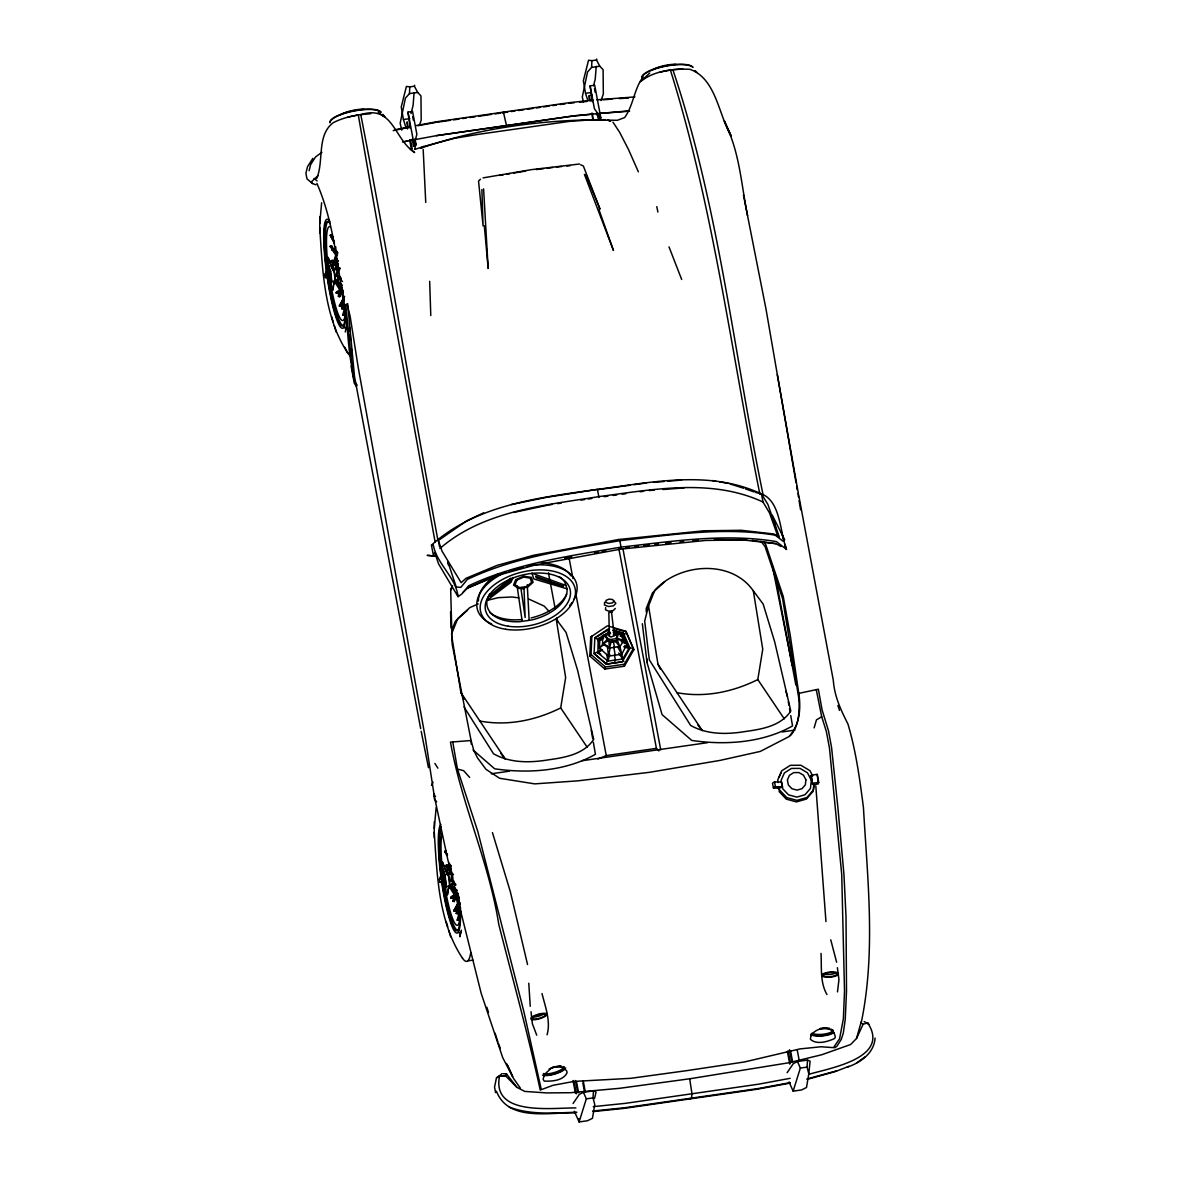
<?xml version="1.0" encoding="UTF-8"?>
<svg xmlns="http://www.w3.org/2000/svg" width="1181" height="1181" viewBox="0 0 1181 1181"><rect width="100%" height="100%" fill="white"/><g stroke="black" fill="none" stroke-linecap="round" stroke-linejoin="round"><path stroke-width="1.5" d="M319.756 223.652L321.631 202.733M347.967 353.355C323.771 316.995 322.546 269.77 319.726 227.357M462.48 958.19C438.284 921.815 437.073 874.59 434.254 832.177M434.283 828.472L436.143 807.553M319.711 232.937L319.785 216.846M344.882 316.08L345.383 312.537M434.224 837.772L434.313 821.681M459.409 920.914L460.398 913.814M327.875 269.12L328.451 265.385L329.632 267.098L328.451 265.385M613.677 632.366L623.317 635.038L628.927 648.428L622.712 659.013L607.979 661.124L597.911 652.886L598.117 638.67L609.706 631.968L609.972 633.164L608.791 631.717L606.547 634.3M336.408 256.056L330.252 246.179L331.521 245.781L337.515 254.712M336.305 254.535L331.477 247.36L331.521 245.781M446.802 854.764L444.75 851.708L446.034 850.615M333.337 285.138L332.953 289.832L330.872 289.625L330.518 283.16A9.212 1.329 81.8 0 1 329.957 281.86M447.865 889.972L447.466 894.667L445.399 894.46L445.045 887.994A9.212 1.329 81.8 0 1 443.894 884.658M821.002 953.407C821.828 967.003 819.791 982.312 826.966 994.535M589.821 656.045L590.721 637.031L591.888 636.16L591.017 654.466L589.821 656.045L604.805 669.037L624.395 666.217L633.843 649.712L625.871 631.259L607.403 625.827L590.721 637.031M608.953 633.754L608.008 629.045L594.884 637.784L594.058 653.536L606.266 664.121L622.239 661.818L630.004 648.118L623.642 633.651L613.219 630.58M401.732 130.146L400.167 123.208L405.423 98.156L409.467 93.609L409.792 86.863L414.369 86.213L414.634 85.253M583.473 102.201L582.292 97.004L587.548 71.952L591.607 67.406L591.917 60.674L596.494 60.01L596.759 59.05M604.583 602.266L604.451 604.952L608.422 606.532L613.5 605.809L615.862 603.314L612.526 599.476L608.938 599.151L605.986 600.42L605.897 602.354L608.717 603.476L612.349 602.945L614.046 601.173M605.632 607.536L605.513 609.854L608.909 611.197L613.264 610.577L615.286 608.436M611.478 611.492L614.268 635.658L611.079 637.031L609.381 636.367L609.44 635.201M412.213 139.107L413.586 146.341L416.863 134.324L412.568 111.442L407.991 112.092L410.176 128.227M589.024 99.115L589.245 95.661L592.286 95.218M596.021 113.479L600.273 119.488L600.819 117.79L594.693 85.239L590.116 85.888L592.227 101.669M330.872 289.625L331.566 279.897A9.212 1.329 81.8 0 0 330.606 271.719M332.953 289.832L334.282 281.063L331.743 281.905L331.566 279.897M445.399 894.46L446.078 884.717A9.212 1.329 81.8 0 0 445.134 876.538L444.75 873.955L445.134 876.553M447.466 894.667L448.795 885.898L446.27 886.739L446.078 884.717M574.32 1111.203L579.103 1121.95L587.459 1120.754L592.463 1118.304L594.766 1104.515L593.01 1097.902L593.482 1090.875L583.458 1092.307L579.325 1094.374L573.08 1103.482M789.041 1081.944L793.145 1091.155L801.5 1089.96L806.505 1087.509L808.793 1073.736L807.036 1067.107L807.524 1060.08L797.485 1061.527L793.366 1063.579L787.122 1072.688M528.778 983.242L530.239 1006.301M414.088 92.531L413.114 105.257L411.047 113.597M596.213 66.328L595.239 79.053L593.585 85.741M447.82 869.29L449.474 870.087L451.009 866.426M808.793 1073.736L810.092 1061.173L807.524 1060.08M347.672 303.679L354.507 376.532L420.687 728.647M813.812 784.701L813.059 791.359L806.461 799.02L796.466 801.914L786.266 799.124L779.076 791.536M814.211 784.022L813.886 785.055L818.315 783.667L818.713 782.383L817.208 774.337L811.347 775.179L811.022 776.212L812.543 784.258L814.211 784.022L813.561 789.809L806.963 797.47L796.968 800.364L786.753 797.574L779.578 789.986L779.091 787.417M330.695 270.951L330.606 271.719L326.03 258.137L327.949 257.355L333.116 270.508L327.949 257.355M443.347 882.118L443.465 881.306M334.149 281.949L334.282 281.063M448.677 886.783L448.795 885.898M587.164 747.204L560.695 707.921L565.655 677.525L556.221 619.198L566.068 632.425L577.568 670.173L593.703 739.336C584.093 754.157 565.241 757.493 548.973 759.752C530.431 762.882 510.34 763.28 493.496 753.758L464.015 706.932M784.258 718.845L757.803 679.562L762.749 649.166L753.316 590.84C731.187 558.982 679.208 563.293 654.85 590.22L648.546 605.912L644.678 621.117L649.329 659.854L690.59 725.4C707.434 734.922 727.54 734.523 746.067 731.393C762.336 729.135 781.187 725.798 790.798 710.992L774.677 641.814L763.162 604.067L753.316 590.84M316.7 178.479C324.17 161.044 316.346 135.269 333.278 122.676C341.988 118.159 351.643 115.915 361.297 114.513C393.125 104.696 394.026 139.122 414.649 152.585L409.807 148.481M335.463 282.968L336.895 282.938L335.463 282.968L343.243 295.442M449.991 887.802L451.408 887.772L449.991 887.802L460.236 904.056M337.618 253.472L331.994 249.427L333.322 248.97L336.231 250.652M333.322 248.97L333.012 250.579L331.861 250.151M331.669 234.65L331.462 235.713L330.281 235.388L331.669 234.65L333.278 237.78M610.223 647.542L608.525 656.149L621.811 654.23L627.096 643.94L622.535 635.171L619.257 634.315M345.251 332.009L346.225 327.24M460.752 932.075L459.778 936.828L461.018 931.794M344.084 303.65L342.918 308.876L341.693 308.669L342.889 302.69M341.693 308.669L344.453 296.269M342.918 308.876L343.701 303.901M459.763 903.244L457.431 913.695L456.206 913.489L458.996 900.365M457.431 913.695L458.627 906.964M583.458 1092.307L586.322 1098.861L579.103 1121.95L578.956 1118.584M797.485 1061.527L800.349 1068.067L793.145 1091.155M594.53 1098.566L596.051 1091.967L593.482 1090.875M309.112 170.684L310.603 164.661L315.563 156.94L321.941 152.26M875.091 1038.04C874.043 1053.378 860.462 1062.634 847.131 1067.211M861.377 1022.052C875.889 951.679 867.489 878.797 863.444 807.656C859.827 779.504 856.033 751.249 847.928 723.968C840.798 710.017 834.436 696.229 833.284 680.167L798.592 494.559M414.605 149.249L415.992 144.082L414.989 138.797M609.795 654.363L607.979 661.124L606.754 654.436M495.592 1092.632L494.544 1087.081L496.463 1077.884L499.578 1075.773L505.453 1075.743L516.909 1087.347L524.718 1091.406L546.7 1092.927L570.585 1092.705L619.405 1088.336L689.689 1078.784L788.288 1062.856L821.784 1054.736L850.6 1044.521L856.52 1038.483L861.259 1021.639M337.235 258.698L335.773 264.027L334.385 264.396L335.758 258.964M334.385 264.396L336.231 257.665M449.784 865.54L448.898 869.216L449.828 865.85M333.263 265.74L334.681 260.617M335.67 257.886L337.057 252.099M447.776 870.574L449.208 865.452M345.487 310.086L343.996 315.268L342.667 315.297L345.487 304.831M461.003 911.466L458.508 920.088L457.18 920.117L460.501 907.968M458.508 920.088L460.191 912.692M605.794 644.737L602.605 644.014L608.835 640.397L609.396 648.074L619.774 646.583L623.848 640.958L617.028 639.216L615.67 641.519L611.108 642.169L609.396 648.074L602.605 644.014L602.561 635.658L609.927 632.691M607.757 659.057L606.266 664.121L622.239 661.818M814.122 727.895L816.455 719.923L821.696 716.69L816.278 689.704M837.477 991.907L838.953 979.699L837.388 967.667M604.805 669.037L605.454 666.97L624.321 664.253L633.4 648.369M413.586 146.341L414.118 144.658L407.991 112.092M415.446 145.765L415.992 144.082M462.967 592.316L467.853 587.946L498.736 575.103L535.362 564.931L620.394 549.18L621.044 547.113L619.833 540.677L618.578 539.51L533.546 555.277L496.921 565.448L466.037 578.291L461.151 582.646L442.093 551.306L438.358 540.47L466.894 520.732L483.679 512.82M597.866 639.423L594.884 637.784M612.112 642.169L612.511 640.914M623.642 633.651L613.131 630.846M812.543 784.258L811.347 775.179M817.208 774.337L818.315 783.667M332.319 265.577L336.984 251.376M337.264 254.343L333.928 264.514L332.496 265.105M446.831 870.412L449.252 863.06M450.123 864.256L448.455 869.349L447.009 869.925M338.238 263.806L337.072 267.186L335.64 267.393L337.235 261.695M335.64 267.393L337.973 260.602M450.035 871.548L451.275 870.5L451.585 872.021L450.035 871.548L451.186 868.197M450.168 872.213L451.334 868.817M419.476 125.127L421.189 120.182L420.967 95.912L417.705 92.428L414.369 86.213M601.04 100.577L603.329 93.993L603.092 69.709L599.83 66.225L596.494 60.01M547.069 1034.792C550.951 1021.181 545.253 1006.758 542.005 993.546M341.589 291.825L339.7 296.711L338.43 296.416L340.999 289.005M338.43 296.416L340.999 289.788M339.7 296.711L340.925 291.796M456.737 895.021L454.213 901.546L452.958 901.251L455.526 893.84M452.958 901.251L455.526 894.608M454.213 901.546L455.438 896.63M451.644 630.58L455.423 621.162L467.514 610.208M451.452 634.271L457.756 618.564L469.846 607.61L478.231 603.875M559.13 576.564A40.981 23.974 -14.2 0 1 564.784 582.056L567.072 588.847A40.981 23.974 -14.2 0 1 531.671 619.966L519.714 621.693A40.981 23.974 -14.2 0 1 487.03 600.361L489.554 594.073M512.967 577.435L511.033 582.233L487.03 600.361M451.939 586.736L450.67 589.806L452.161 644.147L471.086 740.517L473.817 750.525L477.493 757.848L486.026 769.377L499.622 778.279L534.713 783.874L577.922 780.848L649.476 772.315L720.056 760.402L760.254 751.426L788.893 736.664C800.216 724.676 801.176 707.065 798.504 691.594L790.325 635.762L783.254 596.523L765.716 544.485L763.664 541.887M450.655 590.338L452.559 585.732M333.869 240.466L331.536 237.632L333.101 236.82M779.224 776.965L781.232 772.359M856.52 1038.483L863.119 1024.296L867.636 1022.835L868.862 1024.311L864.152 1021.535M431.464 785.439L433.058 782.162M454.168 890.09L451.6 887.625L453.268 887.079L457.032 890.695M503.062 1073.736L506.472 1073.839L505.453 1075.743L499.607 1075.773L496.507 1077.899M344.202 300.004L340.778 306.381L339.434 306.159L343.538 297.745M339.434 306.159L344.557 296.667M339.331 305.569L343.021 300.417M459.586 903.244L455.29 911.201L453.962 910.979L458.907 901.014M453.962 910.979L459.069 901.502M453.844 910.403L459.202 902.166M643.143 76.883C633.946 89.033 633.606 105.227 624.616 117.583L617.397 120.285L590.042 119.901L568.622 121.481L477.626 134.457L454.449 138.31L423.787 146.474L420.672 148.23C479.412 127.917 543.171 119.561 605.366 119.709M448.381 888.142L448.308 888.156A9.876 1.432 81.8 0 0 448.898 878.915A9.876 1.432 81.8 0 0 445.709 869.57M312.847 158.372L307.532 166.654L305.909 173.253L306.957 178.803L312.419 183.513L315.918 184.797M790.281 735.719C800.526 724.248 799.33 707.773 798.828 693.365L818.359 689.202L822.05 709.781L828.486 730.788L831.572 747.514L837.89 807.642L843.957 874.56L846.009 916.426L846.511 990.992L845.256 1019.336L843.308 1033.109L841.271 1039.383L836.871 1046.277L834.583 1047.827M337.884 260.957L334.961 265.253L333.19 264.972L337.19 259.067M333.426 265.238L337.382 259.421M333.19 264.972L337.486 260.13M450.906 865.703L447.939 870.072L450.714 865.378M326.916 271.792L324.893 274.627L325.351 277.55L327.344 277.594M441.443 876.612L439.406 879.446L439.863 882.384L441.856 882.414M600.863 654.171L597.911 652.886L600.849 648.9M336.747 272.398L338.032 271.261L338.312 273.254L336.747 272.398L340.01 268.087M336.865 273.283L339.065 270.375M451.26 877.232L452.544 876.095L452.84 878.088L451.26 877.232L453.445 874.353M317.94 175.748L311.238 182.007L312.434 183.498L311.208 182.022M442.964 870.22L444.145 871.932L442.964 870.22L439.406 879.446L441.31 878.915M612.083 612.171L608.82 612.644L609.381 636.367M617.84 638.493L615.463 640.973L610.385 641.711L606.429 640.132M603.875 643.335L599.343 647.941L608.525 656.149L607.3 645.667M480.446 179.202L478.541 181.106L483.088 225.955L481.878 189.521M623.081 635.791L625.236 633.666M616.703 636.293L619.922 633.164L623.848 640.958L617.279 638.065M501.792 1073.677L499.607 1075.773C491.104 1116.532 551.837 1107.704 575.856 1107.926M602.605 644.014L607.506 639.467M649.757 73.045L640.442 81.666C653.979 70.698 672.875 68.646 689.763 69.28C716.173 78.315 718.579 115.118 731.275 136.391L724.484 121.348M664.608 581.849L652.517 592.818L646.214 608.51L646.273 612.112M335.507 266.714L336.762 265.666L337.072 267.186M488.55 596.582L510.827 578.129M439.878 548.515C483.546 510.738 544.146 505.394 598.797 496.625C652.798 489.569 711.449 478.01 763.015 502.028L769.495 512.879L777.807 536.144M333.47 283.573L333.795 283.322A9.876 1.432 81.8 0 0 334.385 274.081A9.876 1.432 81.8 0 0 331.182 264.736M604.377 644.103L599.343 647.941L599.948 638.434L610.311 632.617M755.855 492.58C781.069 495.533 779.312 531.081 786.487 549.416L776.404 541.592C724.765 533.044 672.506 541.311 621.044 547.113C569.39 556.118 516.348 563.145 468.517 585.879L462.081 593.792L458.066 596.671L438.594 563.928L434.726 552.634L433.279 554.819L431.464 545.15C476.681 504.346 539.673 497.629 597.424 489.377C651.41 482.409 709.943 469.551 761.494 493.983L767.901 504.435L779.298 536.883L773.924 534.004L741.358 530.284L703.802 530.786L618.578 539.51M857.126 1062.62L864.787 1057.01M451.6 887.625L453.268 887.079M551.63 1067.772L544.603 1074.356L543.083 1079.139L544.22 1081.132C552.073 1081.338 563.248 1080.792 567.087 1072.747L566.762 1071.064C563.352 1066.34 556.738 1065.764 551.63 1067.772A12.622 3.528 -16.1 0 1 560.665 1065.897M340.29 291.589L337.53 293.479L336.201 293.08L340.202 289.522M336.113 292.327L340.349 289.699M336.201 293.08L340.335 290.246M456.191 895.464L452.043 898.313L450.729 897.914L454.715 894.357M450.64 897.161L454.862 894.534M450.729 897.914L454.847 895.08M597.911 652.886L602.472 649.801M594.796 638.05L609.603 629.074M338.858 279.498L337.456 279.41L338.814 277.771M451.969 883.477L453.327 882.606L453.371 884.333L451.969 884.244L451.969 883.477L455.394 883.521M781.615 782.088L774.5 781.881L772.507 783.165L773.407 787.993L778.943 788.185L782.531 786.915L781.497 782.088M773.407 787.993L775.415 786.708L782.531 786.915M690.354 1098.847L691.52 1098.138L691.977 1093.768L689.689 1078.784M420.613 148.23L423.699 146.488L414.856 149.426M615.581 635.334L619.922 633.164L613.264 632.588M338.416 295.737L339.626 295.147M452.928 900.557L454.154 899.981M341.693 308.049L342.918 307.459M457.431 912.293L456.206 913.489M328.923 265.843L326.03 258.137M443.436 870.677L440.543 862.971L442.476 862.189L447.643 875.328L442.476 862.189M598.87 651.366L594.058 653.536L606.355 663.855M467.853 587.946L498.589 574.306M610.577 633.459L606.444 635.245L606.311 637.947L610.267 639.511L615.345 638.788L617.722 636.293L615.596 633.931M560.695 707.921C535.657 720.44 507.269 726.285 479.516 720.971M757.803 679.562C732.751 692.096 704.363 697.927 676.61 692.612M597.881 759.029L606.252 755.574L656.415 748.37L658.924 750.909M331.211 260.661L332.452 260.16L332.57 262.034L331.271 261.488L331.211 260.661L333.721 262.95M448.322 868.625L445.724 865.496L446.964 864.994L449.666 867.459M848.991 1066.31L835.115 1071.625L807.243 1079.36M458.243 919.379L457.18 920.117M339.626 269.548L336.275 269.888L334.489 268.589L339.301 267.747M447.466 853.922L446.374 854.97L447.525 855.413M450.788 874.722L449.193 874.206L450.36 872.936M483.059 177.888L531.494 169.636L579.517 164.011M620.143 636.116L623.317 635.038L623.789 638.493M447.702 869.807L449.001 869.378M431.464 545.15L433.22 544.589C436.63 564.105 455.955 577.007 458.066 596.671L456.929 593.202M836.798 1070.783L806.977 1078.976M334.312 264.204L335.773 264.027M325.351 277.55L327.742 276.841M439.863 882.384L442.255 881.661M326.797 274.081L324.893 274.627L327.89 267.113L328.097 269.061M509.055 571.397L523.006 567.515M526.49 566.555L531.716 565.109M342.505 281.55L335.522 274.642L336.91 274.272L341.043 277.904M455.659 885.174L450.05 879.461L451.437 879.092L454.183 881.528M326.606 259.377L328.628 258.846M440.543 862.971L441.118 864.212L443.155 863.665M486.646 600.494L498.441 597.645L512.008 596.995L518.769 597.852M394.572 129.866L410.471 126.618M393.214 130.619L409.172 127.356M402.603 142.089L407.785 140.952M808.867 1074.282C830.893 1067.934 890.754 1057.733 867.651 1022.82M513.75 512.421L546.921 505.365M347.937 117.096L358.301 114.941C382.984 257.428 409.29 399.739 435.125 542.049M511.358 504.567L546.198 497.393L597.424 489.377L598.944 497.422M564.754 558.2L571.707 556.812M660.031 72.115L670.395 70.048C713.634 208.166 731.452 352.839 759.9 494.367M415.742 125.644L436.822 121.732L570.024 102.57L593.202 100.178M417.985 125.717L435.597 122.455M403.666 141.72L436.586 135.623L569.272 116.535L592.139 114.173M499.711 175.438L503.224 174.788M790.192 1078.312L758.586 1084.188L625.369 1103.349L593.275 1106.641M789.897 1082.667L758.172 1088.542L624.852 1107.719L592.641 1111.041M790.34 1083.066L756.962 1089.266L623.76 1108.428L593.438 1111.542M594.929 552.649L598.546 552.044M602.162 551.424L605.779 550.818M506.708 174.168L510.133 173.607M513.573 173.046L525.589 171.083M436.291 135.667L576.668 115.472L628.661 110.881M548.663 504.981L552.265 504.449M557.639 503.637L561.241 503.091M580.993 500.124L584.58 499.578M588.168 499.046L591.755 498.5M409.467 93.609L417.705 92.428M591.607 67.406L599.83 66.225M409.792 86.863L406.412 86.434L401.23 106.969L403.415 119.532L409.807 118.617M591.917 60.674L588.537 60.231L583.355 80.766L585.54 93.329L590.338 92.649M437.398 122.189L450.02 120.373M453.622 119.857L459.025 119.074M462.627 118.558L466.229 118.041M469.831 117.524L475.234 116.742M478.836 116.225L491.458 114.409M495.06 113.893L500.464 113.125M507.668 112.077L502.265 112.859L503.416 112.151L506.369 125.024M511.27 111.56L514.872 111.044M518.474 110.527L523.892 109.744M527.494 109.228L532.897 108.46M536.499 107.929L540.101 107.412M543.703 106.895L549.106 106.128M552.708 105.596L556.31 105.079M559.927 104.563L565.33 103.795M611.064 641.121L613.972 640.707M491.252 773.791L509.424 771.163M582.159 760.712L707.626 742.657M782.176 731.94L794.902 730.094M811.022 776.212L812.69 775.976L809.959 770.662L800.895 765.258L790.369 765.318L781.719 770.809L777.703 780.021L778.19 782.59M812.868 783.224L818.713 782.383M467.735 960.862L472.946 960.109M586.322 1098.861L593.01 1097.902M800.349 1068.067L807.036 1067.107M343.11 291.515L335.921 280.296L337.323 280.089L341.442 286.215M598.25 489.584L630.433 485.17M634.005 484.682L646.524 482.955M604.303 496.684L607.875 496.197M613.249 495.459L616.822 494.972M622.18 494.234L625.753 493.747M640.058 491.783L643.63 491.296M458.641 897.855L450.433 885.115L451.851 884.923L458.021 894.106M536.233 169.562L543.57 168.647M547.231 168.204L552.723 167.51M625.679 547.718L629.311 547.29M634.743 546.655L638.375 546.227M643.822 545.578L649.255 544.928M654.702 544.293L658.334 543.865M620.394 549.18L705.618 540.44L743.174 539.938L775.74 543.659L781.113 546.537M596.774 99.824L634.92 96.916M568.932 103.264L574.291 102.717M579.664 102.171L586.824 101.433M599.18 113.45L629.635 111.206M334.489 268.589L339.685 268.057M334.666 269.371L339.803 268.84M449.001 873.409L452.471 873.054M449.193 874.206L452.618 873.851M556.384 167.067L561.595 166.536M566.791 166.019L570.261 165.665M370.745 113.73L360.766 114.587C388.446 256.129 411.505 398.838 438.003 540.677M665.582 543.112L671.015 542.64M680.094 541.843L683.71 541.533M692.775 540.75L698.222 540.263M653.536 482.379L664.076 481.508M667.575 481.228L681.629 480.062M603.565 638.139L599.948 638.434L602.871 639.01M682.78 68.926L672.86 69.694C719.022 207.236 733.873 353.267 763.088 494.869M649.004 490.558L654.244 490.159M662.999 489.495L684.02 487.915M602.915 99.78L612.068 99.13M619.405 98.614L628.558 97.979M576.874 1112.207C554.376 1112.93 530.697 1115.204 509.203 1107.114M575.959 1112.886C549.888 1112 508.302 1122.112 496.448 1091.229M330.99 287.928L333.101 287.81M445.517 892.762L447.614 892.644M714.416 539.525L746.658 539.643M337.441 278.657L340.866 278.701M337.456 279.41L340.91 279.454M451.969 884.244L455.438 884.289M356.514 386.645L354.226 383.131L353.104 376.739L345.959 306.647L346.948 303.797L350.122 316.183L358.227 367.527L425.308 737.726L434.283 796.112L435.582 796.26M752.12 540.396L775.74 543.659M628.292 647.631L631.599 648.133M605.942 636.205L602.561 635.658L607.182 637.666M712.394 480.564L715.952 481.198M719.509 481.833L728.397 483.428M452.781 741.993L457.46 769.082L463.631 770.676L469.654 777.452M613.81 628.366L624.277 631.451M613.072 630.093L623.494 633.149M567.072 588.847L533.856 578.956L531.908 573.198L565.92 585.451M730.094 483.974L743.75 488.27M623.716 646.745L628.927 648.428L624.779 645.461M331.536 237.632L332.717 238.045M745.477 488.89L754.172 491.975M336.009 280.975L340.423 285.935M450.522 885.794L451.954 886.326L458.922 896.674M330.237 246.873L331.477 247.36M444.75 851.708L446.005 852.18M621.265 641.667L627.096 643.94L622.682 641.623M445.783 866.308L447.097 866.869L446.964 864.994M607.684 120.019L610.474 121.244M607.772 120.004L610.518 121.244M528.896 599.107L544.234 606.133L549.032 611.359M580.683 164.779L583.37 166.019L600.022 209.14L585.85 174.567M601.173 640.102L598.117 638.67L598.782 642.095M335.684 275.542L341.294 279.867M450.197 880.376L451.792 881.159L451.437 879.092M331.994 249.427L337.84 252.808M860.713 1022.879L863.119 1024.296M339.611 283.219L342.401 285.3M454.139 888.053L456.929 890.134M608.835 640.397L611.108 642.169M378.141 112.121L383.279 116.24M314.057 178.42L317.128 180.973M591.017 654.466L605.454 666.97M473.079 750.009L494.647 768.787C528.128 773.732 565.64 771.267 595.445 754.275L593.334 742.199M335.522 274.642L341.043 279.498M450.05 879.461L455.807 884.687M331.271 261.488L333.795 263.791M445.724 865.496L448.234 867.784M341.265 284.651L338.755 282.259L341.014 285.3M342.387 287.5L337.072 282.805L340.94 286.496M452.973 887.669L455.541 890.12M451.821 887.462L458.169 893.545M383.102 115.472L384.932 117.362M695.137 70.609L696.879 72.484M613.367 634.64L614.268 635.658M436.66 801.781L434.401 799.094L434.372 793.691M615.67 641.519L619.774 646.583L617.028 639.216M697.75 724.913L702.341 730.626L657.979 664.239L648.546 605.912M500.655 753.257L505.247 758.984L460.885 692.597L451.733 636.028M760.933 541.356L765.052 546.552L782.59 598.59L799.153 700.613M506.472 1073.839L516.909 1087.347M382.821 114.321L384.829 116.978M600.819 117.79L594.427 108.77L590.116 85.888M520.319 1088.07L513.499 1078.415L502.707 1057.63L481.184 993.339L447.761 859.443L434.283 796.112M330.252 246.179L336.349 255.244M335.921 280.296L342.77 290.482M444.765 851.014L446.802 854.025M450.433 885.115L459.261 898.224M618.726 653.078L622.712 659.013L621.782 653.994M353.754 374.894C347.037 350.536 348.528 323.505 343.272 298.424C336.526 259.82 332.806 219.563 316.907 183.409M612.969 122.16L619.641 132.302L628.543 149.603L638.375 171.836M337.884 282.672L342.726 290.054M336.26 282.318L343.184 292.858M453.371 888.983L456.279 893.412M451.777 888.658L458.686 899.184M355.643 382.924L357.164 385.272M621.988 658.629L623.908 661.581M339.862 282.776L341.752 285.743M454.375 887.61L456.279 890.563M336.688 282.938L343.391 293.257M434.903 763.443L437.871 768.152M451.201 887.772L458.833 899.568M536.72 1035.176L532.395 1023.794L531.022 1011.748M617.456 646.509L621.811 654.23L619.641 645.667M330.37 234.916L334.444 242.887M330.281 235.388L334.415 243.478M775.518 527.184L772.285 515.167L784.671 539.761L782.796 541.046L775.179 535.155C723.554 526.608 671.295 534.86 619.833 540.677C568.179 549.682 515.137 556.694 467.307 579.443L460.87 587.356L456.25 587.016L447.85 561.831L448.514 565.374M784.922 546.242L786.487 549.416L784.952 544.175M657.979 664.239L660.327 669.14M460.885 692.597L464.015 699.122M506.501 1063.461L512.643 1076.437L507.653 1065.483M724.44 121.023L731.275 136.391M830.745 939.796L836.62 962.22M633.843 649.712L625.871 631.259M584.418 174.375L613.456 250.475L598.826 209.258M729.09 132.065C740.074 158.608 741.875 187.735 747.573 215.636M669.007 246.888L681.673 279.469M498.456 1043.473L500.375 1048.507M821.696 716.69L826.375 731.526L829.49 748.223L841.728 874.516L844.518 991.199L843.352 1018.908L839.588 1038.734L833.432 1047.636L821.016 1046.765L799.862 1048.92L744.429 1061.97L687.445 1070.547L630.713 1078.327L573.966 1081.412L552.87 1085.339L541.311 1089.664L523.951 1011.955L477.833 831.631L457.46 769.082M343.996 315.268L342.667 315.297M441.118 864.212L445.222 875.785M492.447 832.59L510.34 891.729L527.553 964.537M837.89 705.456L839.484 710.386M486.867 1007.29L488.506 1012.471M495.075 1033.168L497.821 1041.79M585.54 93.329L587.695 100.164M403.415 119.532L406.102 128.079M331.625 316.641L333.204 321.941M334.282 325.646L336.201 332.112M446.152 921.475L447.717 926.775M448.795 930.48L450.714 936.932M781.364 531.937L783.918 540.677M785.911 691.372L787.432 696.583M642.346 623.716L646.996 662.452L662.083 714.623L691.741 740.428C725.223 745.373 762.734 742.908 792.54 725.931L790.739 715.568M335.847 268.102L336.275 269.888M608.835 629.576L609.514 632.544M428.467 767.68L421.189 731.319M613.397 641.844L614.578 647.321M743.44 194.924L765.967 308.876L796.024 482.749M656.784 206.616L657.891 212.034M772.522 566.644L792.185 665.494M340.512 305.052L340.778 306.381M455.039 909.887L455.29 911.201M353.104 376.739L351.067 366.007M540.278 1090.166C528.04 1034.482 512.849 979.477 498.736 924.221C488.964 861.82 461.417 803.995 450.478 742.126L471.086 740.517L471.249 744.133M761.494 493.983L763.015 502.028M774.78 572.947L795.861 685.069M778.146 786.546L778.766 789.882M774.5 781.881L775.415 786.708M797.264 1050.057L799.271 1060.789M790.576 1051.031L792.584 1061.749M789.543 1049.747L791.861 1061.999M788.052 1050.81L790.34 1063.018M787.387 1051.518L789.779 1064.17M594.486 88.693L595.165 92.31M599.254 114.055L600.273 119.488M597.217 113.081L598.575 120.314M589.245 95.661L590.234 100.931M592.552 113.258L592.995 120.226L591.681 113.184M622.963 548.988L660.74 749.846M618.711 547.91L656.415 748.37M568.888 556.93L572.962 578.601M575.678 593.039L606.252 755.574M548.427 572.726L549.785 579.96M550.479 583.576L555.232 608.909M556.945 617.958L557.624 621.575M412.686 116.653L413.35 120.167M408.139 127.282L407.105 121.85L407.578 128.936M410.516 139.948L412.213 148.983M409.63 139.801L411.328 148.865M583.222 1080.851L585.245 1091.569M582.853 1083.08L584.506 1091.835M576.535 1081.811L578.557 1092.543M575.516 1080.541L577.819 1092.794M574.01 1081.604L576.313 1093.813M573.021 1080.497L575.398 1093.163M438.358 540.47L439.568 546.906M777.305 374.643L798.282 492.949M336.91 274.272L337.279 276.324M788.332 701.765L788.923 705.219M789.528 708.674L790.133 712.113M591.238 730.124L592.729 738.745M796.644 486.351L797.264 489.953M614.533 655.307L615.345 660.076M797.884 493.363L798.489 497.009M799.079 500.641L800.585 509.749M613.84 647.026L615.168 655.189M614.622 659.692L615.094 662.851M517.116 586.204L522.209 621.324M451.836 896.6L452.043 898.313M337.323 291.766L337.53 293.479M351.584 349.458L352.204 354.92M484.313 225.733L488.166 268.5L483.59 188.886M825.962 921.608L815.82 786.059M451.851 884.923L451.954 886.326M337.323 280.089L337.426 281.491M349.665 327.683L349.916 331.3M350.166 334.932L350.55 340.364M352.912 363.999L353.149 367.631M425.736 202.438L423.182 149.47M527.272 584.743L529.162 620.32M624.321 664.253L624.395 666.217M429.663 281.329L430.785 315.563M450.566 611.802L451.009 628.1M646.937 658.85L646.996 662.452M833.373 1031.471A11.234 3.425 -5.4 0 1 822.64 1035.501A11.234 3.425 -5.4 0 1 811.214 1033.611M820.396 1028.858A11.234 3.425 -5.4 0 1 828.737 1028.725M830.863 1029.153A11.234 3.425 -5.4 0 1 832.413 1029.788M833.269 1030.275A11.234 3.425 -5.4 0 1 823.984 1034.128A11.234 3.425 -5.4 0 1 811.952 1033.198M836.222 972.568A6.746 2.052 -5.4 0 1 830.169 974.428A6.746 2.052 -5.4 0 1 823.821 973.764M834.007 1032.43A12.622 3.853 -5.4 0 1 822.685 1035.914A12.622 3.853 -5.4 0 1 810.816 1034.674M820.16 1028.459A12.622 3.853 -5.4 0 1 829.534 1028.311M564.356 1068.215A11.234 3.144 -16.1 0 1 555.35 1073.485A11.234 3.144 -16.1 0 1 543.732 1074.68M549.106 1068.953A11.234 3.144 -16.1 0 1 561.949 1066.458M563.44 1066.797A11.234 3.144 -16.1 0 1 564.267 1067.388M564.031 1067.048A11.234 3.144 -16.1 0 1 555.026 1072.318A11.234 3.144 -16.1 0 1 543.393 1073.529M565.684 1067.904A12.622 3.528 -16.1 0 1 555.572 1073.824A12.622 3.528 -16.1 0 1 542.507 1075.168M543.511 1014.095A6.746 1.89 -16.1 0 1 536.765 1016.649A6.746 1.89 -16.1 0 1 531.819 1016.369M641.888 77.843A26.189 7.396 -10.7 0 1 664.8 66.357A26.189 7.396 -10.7 0 1 692.848 67.376M641.829 77.533A26.189 7.396 -10.7 0 1 664.741 66.047A26.189 7.396 -10.7 0 1 692.789 67.066M329.971 122.706A26.189 7.396 -10.7 0 1 352.883 111.235A26.189 7.396 -10.7 0 1 380.932 112.254M329.912 122.396A26.189 7.396 -10.7 0 1 352.824 110.925A26.189 7.396 -10.7 0 1 380.873 111.944M530.402 565.374A51.226 29.968 -14.2 0 1 573.996 599.402M572.017 602.546A51.226 29.968 -14.2 0 1 569.596 605.602M491.665 623.952A51.226 29.968 -14.2 0 1 505.867 572.135M478.394 601.114A48.657 28.462 -14.2 0 1 497.555 574.335M541.562 562.953A48.657 28.462 -14.2 0 1 570.984 575.885M566.747 594.132A43.535 25.465 -14.2 0 1 531.081 617.943M521.958 619.494A43.535 25.465 -14.2 0 1 489.731 612.496M345.531 311.208A47.388 6.953 81.9 0 1 331.713 289.611M331.389 287.884A47.388 6.953 81.9 0 1 330.444 282.539M328.318 267.91A47.388 6.953 81.9 0 1 330.119 226.782M345.28 306.78A46.428 6.791 81.9 0 1 344.35 303.62M343.169 299.088A46.428 6.791 81.9 0 1 342.091 294.512M335.965 251.376A46.428 6.791 81.9 0 1 335.714 246.711M344.232 325.439A52.732 7.824 81.8 0 1 329.351 281.255M327.609 269.253A52.732 7.824 81.8 0 1 329.44 221.541M334.267 282.628A9.256 1.343 81.8 0 0 334.814 273.977L333.81 268.589A9.256 1.343 81.8 0 0 331.831 265.223M345.516 313.511A52.717 7.795 81.9 0 1 338.43 321.645A52.717 7.795 81.9 0 1 327.388 276.295M326.443 269.445A52.717 7.795 81.9 0 1 330.016 223.46M346.018 310.647A55.035 8.149 82 0 1 339.124 324.982A55.035 8.149 82 0 1 327.048 276.398M326.546 272.796A55.035 8.149 82 0 1 323.801 239.699M323.727 239.802A55.035 8.105 81.8 0 1 329.809 221.349M346.919 325.351A55.035 8.075 81.8 0 1 344.07 327.698M350.801 356.263A84.427 12.415 81.8 0 1 344.837 347.229M328.111 268.5A7.499 1.078 81.8 0 1 329.706 269.578A7.499 1.078 81.8 0 1 331.108 279.513A7.499 1.078 81.8 0 1 329.794 280.502M327.491 274.671A6.436 0.93 81.8 0 1 328.008 268.869A6.436 0.93 81.8 0 1 329.735 279.439A6.436 0.93 81.8 0 1 327.816 276.634M460.206 909.267A47.388 6.953 81.9 0 1 454.936 923.453A47.388 6.953 81.9 0 1 444.661 885.543M442.831 872.729A47.388 6.953 81.9 0 1 442.196 833.727M459.793 911.599A46.428 6.791 81.9 0 1 458.405 906.757M457.682 903.923A46.428 6.791 81.9 0 1 456.619 899.346M458.745 930.274A52.732 7.824 81.8 0 1 443.598 884.392M442.122 874.088A52.732 7.824 81.8 0 1 441.236 828.619M448.78 887.462A9.256 1.343 81.8 0 0 449.341 878.797L448.322 873.409A9.256 1.343 81.8 0 0 446.344 870.043M459.719 902.432A52.717 7.795 81.9 0 1 454.847 929.595A52.717 7.795 81.9 0 1 441.901 881.129M440.971 874.265A52.717 7.795 81.9 0 1 441.266 826.715M460.339 907.082A55.035 8.149 82 0 1 454.626 931.366A55.035 8.149 82 0 1 441.561 881.233M441.059 877.631A55.035 8.149 82 0 1 438.313 844.518A55.035 8.105 81.8 0 1 440.897 824.412M461.431 930.17A55.035 8.075 81.8 0 1 458.597 932.518M470.732 952.86A84.427 12.415 81.8 0 1 462.48 958.116M442.624 873.335A7.499 1.078 81.8 0 1 444.233 874.412A7.499 1.078 81.8 0 1 445.621 884.333A7.499 1.078 81.8 0 1 444.307 885.337M652.015 70.107A17.966 5.078 -10.7 0 1 675.812 64.217M340.098 114.985A17.966 5.078 -10.7 0 1 363.896 109.095M326.916 272.161L326.96 273.785L326.916 272.161M328.229 276.753L328.156 277.934L328.229 276.753M441.428 876.981L441.487 878.62L441.428 876.981M442.742 881.572L442.668 882.768L442.742 881.572M805.9 779.844L805.339 784.848L802.032 788.672L797.042 790.119L791.934 788.731L788.347 784.937L787.402 779.947L789.425 775.356L793.735 772.595L799.006 772.566L803.538 775.267L805.9 779.844M811.332 780.301L810.417 788.48L805.014 794.739L796.835 797.116L788.495 794.828L782.619 788.628L781.084 780.464L784.376 772.935L791.447 768.432L800.054 768.388L807.479 772.817L811.332 780.301M810.875 1035.958L810.373 1039.28C816.662 1045.111 827.615 1041.672 834.583 1038.527L835.292 1037.11C833.756 1024.68 815.805 1026.688 810.875 1035.958M490.159 596.479L509.646 581.775L510.369 579.974L490.159 596.479M515.728 579.635L513.528 585.126L518.739 588.537L527.449 587.282L533.089 582.322L531.42 577.376L523.7 576.18L515.728 579.635M516.894 580.048L515.019 584.713L519.448 587.592L526.829 586.529L531.612 582.322L530.195 578.129L523.655 577.125L516.894 580.048M822.345 974.384L821.858 975.078A8.356 2.554 -5.4 0 0 830.435 977.145A8.356 2.554 -5.4 0 0 838.348 973.484L837.713 972.893A8.356 2.554 -5.4 0 0 829.844 972.066A8.356 2.554 -5.4 0 0 822.345 974.384M823.851 974.428L823.452 974.989A6.746 2.052 -5.4 0 0 830.376 976.657A6.746 2.052 -5.4 0 0 836.768 973.69L836.251 973.233A6.746 2.052 -5.4 0 0 829.903 972.568A6.746 2.052 -5.4 0 0 823.851 974.428M532.306 1016.826L531.317 1017.653A8.356 2.332 -16.1 0 0 537.03 1019.351A8.356 2.332 -16.1 0 0 546.862 1014.641L546.788 1014.021A8.356 2.332 -16.1 0 0 540.677 1013.667A8.356 2.332 -16.1 0 0 532.306 1016.826M533.561 1016.767L532.764 1017.432A6.746 1.89 -16.1 0 0 537.385 1018.804A6.746 1.89 -16.1 0 0 545.327 1014.996L545.268 1014.509A6.746 1.89 -16.1 0 0 540.322 1014.213A6.746 1.89 -16.1 0 0 533.561 1016.767M524.01 588.596L521.028 589.024L525.161 617.515L524.01 588.596M436.01 556.118L427.36 555.38L436.01 556.118M563.381 586.263L536.336 577.937L535.775 576.313L563.381 586.263M327.683 272.9L327.477 272.176L328.17 275.837L327.683 272.9M442.211 877.734L442.004 876.996L442.683 880.672L442.211 877.734M327.447 276.723L327.078 274.804L327.447 276.723M441.96 881.557L441.605 879.638L441.96 881.557M505.793 629.281A48.657 28.462 -14.2 0 0 575.472 590.913A48.657 28.462 -14.2 0 0 502.25 579.605A48.657 28.462 -14.2 0 0 505.793 629.281M508.11 626.196A43.535 25.465 -14.2 0 0 570.467 591.858A43.535 25.465 -14.2 0 0 504.937 581.746A43.535 25.465 -14.2 0 0 508.11 626.196M441.694 876.302A6.436 0.93 81.8 0 0 443.849 885.898A6.436 0.93 81.8 0 0 443.333 876.346A6.436 0.93 81.8 0 0 441.694 876.302"/></g></svg>
